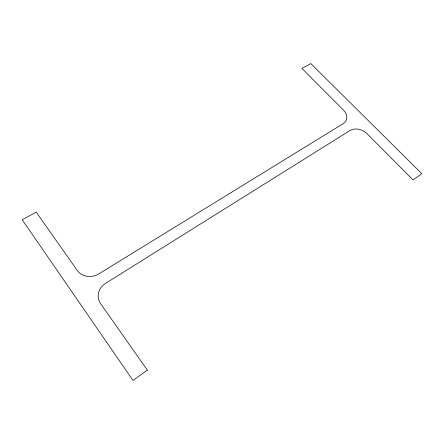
<?xml version="1.0" encoding="UTF-8"?>
<svg xmlns="http://www.w3.org/2000/svg" width="444" height="444" viewBox="0 0 444 444"><rect width="100%" height="100%" fill="white"/><g stroke="black" fill="none" stroke-linecap="round" stroke-linejoin="round"><path stroke-width="0.67" d="M147.353 370.13L132.972 380.419L22.2 219.747L36.247 212.149L77.289 270.507A15.512 13.714 -13.1 0 0 98.718 273.954L343.156 123.676A12.271 9.307 22.1 0 0 343.539 110.179L301.903 68.409L310.828 63.581L421.8 173.682L413.07 179.931L366.894 133.611A12.554 9.607 25 0 0 349.939 130.553L105.494 283.411A15.756 14.436 -15.4 0 0 100.61 303.663L147.353 370.13"/></g></svg>
